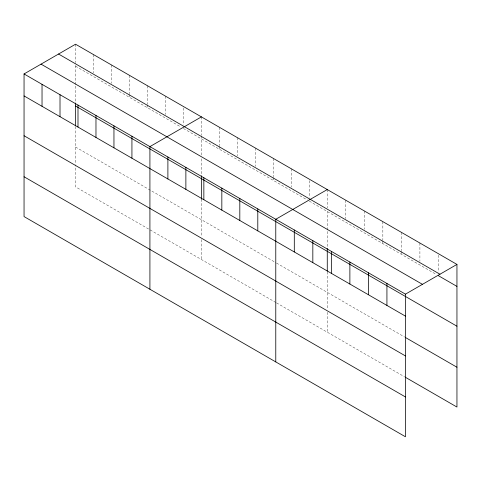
<?xml version="1.0" encoding="UTF-8"?>
<svg xmlns="http://www.w3.org/2000/svg" width="481" height="481" viewBox="0 0 481 481"><rect width="100%" height="100%" fill="white"/><g stroke="black" fill="none" stroke-linecap="round" stroke-linejoin="round"><path stroke-width="0.36" stroke-dasharray="2.4 1.8" d="M75.547 84.626L75.547 63.264M201.407 155.08L201.407 135.925M327.272 229.96L327.272 211.526M75.547 66.192L180.862 126.99M183.429 128.475L307.365 200.03M309.295 201.142L436.507 274.591M75.547 147.03L275.902 262.704M276.539 263.077L404.569 336.989M275.902 302.525L75.547 186.85L75.547 164.73M276.539 302.892L404.569 376.809M438.425 255.189L438.425 272.036M419.901 243.031L419.901 261.339M401.376 232.335L401.376 250.643M401.376 251.377L401.376 254.305M382.846 221.639L382.846 239.947M382.846 240.68L382.846 243.608M364.321 210.943L364.321 229.251M345.797 200.246L345.797 218.554M327.272 189.55L327.272 207.864M327.272 231.433L327.272 247.655M327.272 271.855L327.272 309.325M327.272 312.271L327.272 332.185M309.295 180.634L309.295 197.481M291.312 168.789L291.312 187.097M273.328 158.411L273.328 176.719M273.328 177.453L273.328 180.381M255.351 148.028L255.351 166.336M237.367 137.644L237.367 155.958M219.39 127.267L219.39 145.575M219.39 146.308L219.39 149.236M201.407 116.883L201.407 135.197M201.407 158.766L201.407 174.988M201.407 199.188L201.407 236.658M201.407 239.61L201.407 259.518M183.429 107.966L183.429 124.813M165.446 96.122L165.446 114.436M147.469 85.744L147.469 104.052M147.469 104.786L147.469 107.714M129.485 75.361L129.485 93.669M129.485 94.402L129.485 97.33M111.508 64.977L111.508 83.291M93.524 54.6L93.524 72.908M75.547 44.216L75.547 62.53M75.547 86.099L75.547 103.06M75.547 126.521L75.547 163.991"/><path stroke-width="0.72" d="M24.05 73.948L405.453 294.15L405.453 436.784L24.05 216.582L24.05 73.948L75.547 44.216L456.95 264.418L456.95 407.052L405.206 377.176M201.407 116.883L149.916 146.615L149.916 289.249M327.272 189.55L275.775 219.282L275.775 361.91M405.453 294.15L456.95 264.418M58.55 54.028L439.959 274.23M438.425 275.697L456.95 286.393M41.041 64.135L422.45 284.337M75.547 106.006L456.95 326.208M24.05 95.923L405.453 316.125M405.206 337.361L456.95 367.231M24.05 135.738L405.453 355.94M24.05 176.761L405.453 396.963M386.928 283.453L386.928 305.429M368.404 272.757L368.404 294.733M349.879 262.067L349.879 284.037M331.355 251.371L331.355 273.34M327.272 248.394L327.272 271.122M312.83 240.674L312.83 262.644M294.3 229.978L294.3 251.948M257.798 208.898L257.798 230.874M239.815 198.521L239.815 220.49M221.837 188.137L221.837 210.113M203.854 177.76L203.854 199.729M201.407 175.727L201.407 199.188M185.876 167.376L185.876 189.352M167.893 156.998L167.893 178.968M131.932 136.237L131.932 158.207M113.955 125.854L113.955 147.823M95.972 115.47L95.972 137.446M77.994 105.092L77.994 127.062M75.547 103.06L75.547 125.788M60.011 94.709L60.011 116.685M42.033 84.331L42.033 106.301"/></g></svg>
